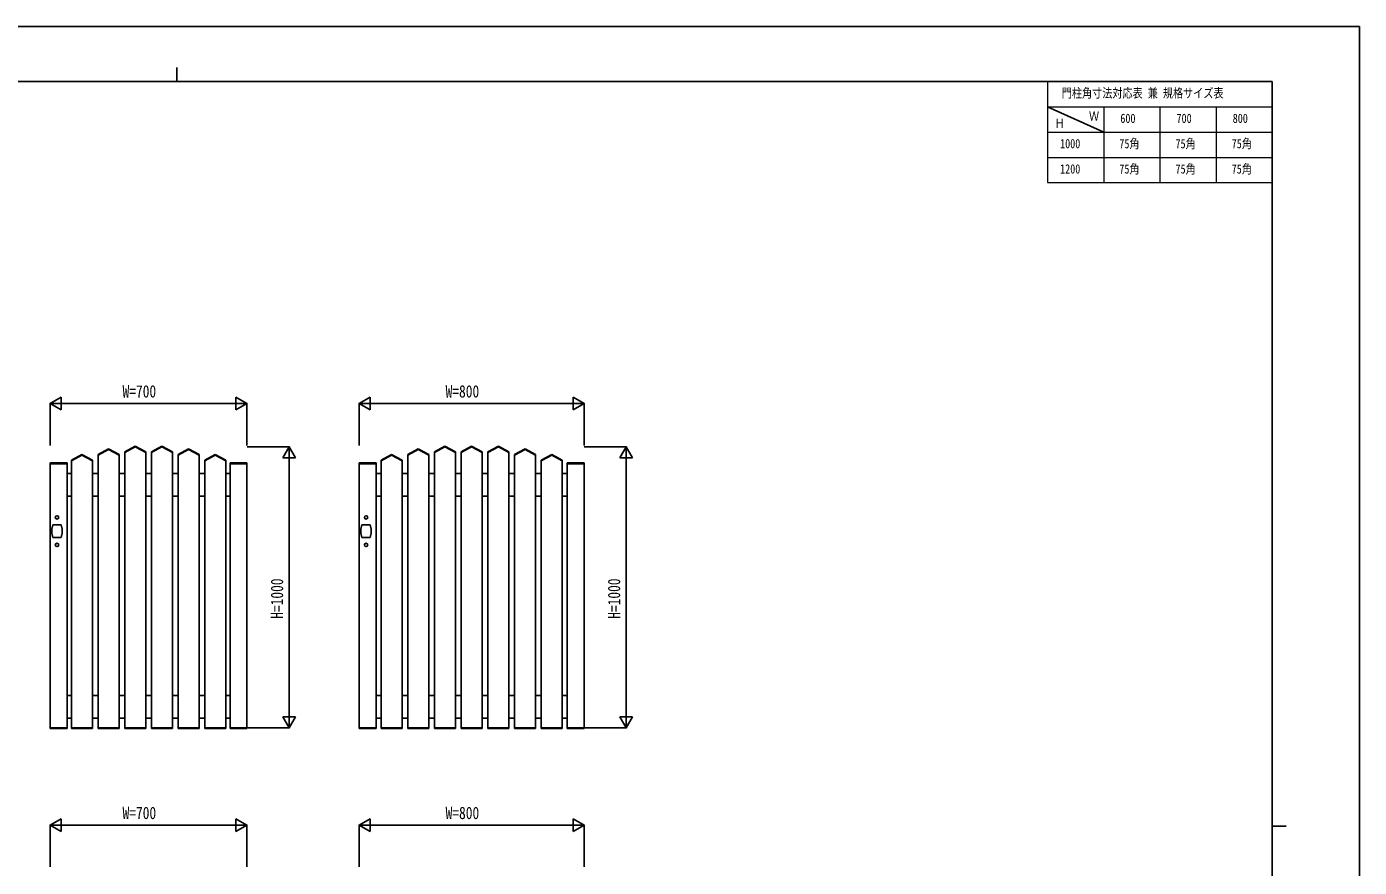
# Model space of a CAD drawing. Units: millimetres, scale not verified. Extents: x -4205 to 4205, y -2970 to 2970.
# Drawn here: x -539 to 4205, y -21 to 2970 of the extents above; entities that cross this region are included whole.
import ezdxf
from ezdxf.enums import TextEntityAlignment as Align

# ---------------------------------------------------------------- set-up
doc = ezdxf.new("R2010")
doc.units = ezdxf.units.MM
doc.header["$LTSCALE"] = 20
doc.layers.add('0-1_TABLE1', color=7, linetype='Continuous', lineweight=18)
for name, color, linetype in [('0-2_USER1', 3, 'Continuous'), ('0-3_YKK_A1', 4, 'Continuous'), ('0-4_YKK_D', 6, 'Continuous'), ('0-5_YKK_ZWAK', 7, 'Continuous')]:
    doc.layers.add(name, color=color, linetype=linetype)
doc.styles.add('ＭＳ ゴシック', font='')
doc.styles.get('ＭＳ ゴシック').set_extended_font_data('MS Gothic')

msp = doc.modelspace()

# ---------------------------------------------------------------- linework, layer by layer
at = {"layer": '0-1_TABLE1'}
for p, q in [((3095.02, 2775), (3895.02, 2775)), ((3095.02, 2775), (3095.02, 2415)), ((3895.02, 2775), (3895.02, 2415)), ((3095.02, 2685), (3895.02, 2685)), ((3295.02, 2685), (3295.02, 2415)), ((3495.02, 2685), (3495.02, 2415)), ((3695.02, 2685), (3695.02, 2415)), ((3095.02, 2595), (3895.02, 2595)), ((3095.02, 2505), (3895.02, 2505)), ((3095.02, 2415), (3895.02, 2415))]:
    msp.add_line(p, q, dxfattribs=at)
at = {"layer": '0-2_USER1'}
msp.add_line((3095.02, 2685), (3295.02, 2595), dxfattribs=at)
at = {"layer": '0-3_YKK_A1'}
for p, q in [((-189.98, 1457.3), (-152.48, 1477.3)), ((-189.98, 1455), (-152.48, 1475)), ((-114.98, 1457.3), (-152.48, 1477.3)), ((-114.98, 1455), (-152.48, 1475)), ((-94.98, 1457.3), (-57.48, 1477.3)), ((-94.98, 1455), (-57.48, 1475)), ((-19.98, 1457.3), (-57.48, 1477.3)), ((-19.98, 1455), (-57.48, 1475)), ((912.52, 1457.3), (950.02, 1477.3)), ((912.52, 1455), (950.02, 1475)), ((987.52, 1457.3), (950.02, 1477.3)), ((987.52, 1455), (950.02, 1475)), ((1007.52, 1457.3), (1045.02, 1477.3)), ((1007.52, 1455), (1045.02, 1475)), ((1082.52, 1457.3), (1045.02, 1477.3)), ((1082.52, 1455), (1045.02, 1475)), ((1102.52, 1457.3), (1140.02, 1477.3)), ((1102.52, 1455), (1140.02, 1475)), ((1177.52, 1457.3), (1140.02, 1477.3)), ((1177.52, 1455), (1140.02, 1475)), ((-379.98, 1427.3), (-342.48, 1447.3)), ((-379.98, 1425), (-342.48, 1445)), ((-379.98, 1427.3), (-379.98, 473)), ((-304.98, 1427.3), (-342.48, 1447.3)), ((-304.98, 1425), (-342.48, 1445)), ((-304.98, 1427.3), (-304.98, 473)), ((-284.98, 1447.3), (-247.48, 1467.3)), ((-284.98, 1445), (-247.48, 1465)), ((-284.98, 473), (-284.98, 1447.3)), ((-209.98, 1447.3), (-247.48, 1467.3)), ((-209.98, 1445), (-247.48, 1465)), ((-209.98, 1447.3), (-209.98, 473)), ((-189.98, 473), (-189.98, 1457.3)), ((-114.98, 1457.3), (-114.98, 473)), ((-94.98, 473), (-94.98, 1457.3)), ((-19.98, 1457.3), (-19.98, 473)), ((0.02, 1447.3), (37.52, 1467.3)), ((0.02, 1445), (37.52, 1465)), ((0.02, 473), (0.02, 1447.3)), ((75.02, 1447.3), (37.52, 1467.3)), ((75.02, 1445), (37.52, 1465)), ((75.02, 1447.3), (75.02, 473)), ((95.02, 1427.3), (132.52, 1447.3)), ((95.02, 1425), (132.52, 1445)), ((95.02, 473), (95.02, 1427.3)), ((170.02, 1427.3), (132.52, 1447.3)), ((170.02, 1425), (132.52, 1445)), ((170.02, 1427.3), (170.02, 473)), ((722.52, 1427.3), (760.02, 1447.3)), ((722.52, 1425), (760.02, 1445)), ((722.52, 1427.3), (722.52, 473)), ((797.52, 1427.3), (760.02, 1447.3)), ((797.52, 1425), (760.02, 1445)), ((797.52, 1427.3), (797.52, 473)), ((817.52, 1447.3), (855.02, 1467.3)), ((817.52, 1445), (855.02, 1465)), ((817.52, 473), (817.52, 1447.3)), ((892.52, 1447.3), (855.02, 1467.3)), ((892.52, 1445), (855.02, 1465)), ((892.52, 1447.3), (892.52, 473)), ((912.52, 473), (912.52, 1457.3)), ((987.52, 1457.3), (987.52, 473)), ((1007.52, 473), (1007.52, 1457.3)), ((1082.52, 1457.3), (1082.52, 473)), ((1102.52, 473), (1102.52, 1457.3)), ((1177.52, 1457.3), (1177.52, 473)), ((1197.52, 1447.3), (1235.02, 1467.3)), ((1197.52, 1445), (1235.02, 1465)), ((1197.52, 473), (1197.52, 1447.3)), ((1272.52, 1447.3), (1235.02, 1467.3)), ((1272.52, 1445), (1235.02, 1465)), ((1272.52, 1447.3), (1272.52, 473)), ((1292.52, 1427.3), (1330.02, 1447.3)), ((1292.52, 1425), (1330.02, 1445)), ((1292.52, 473), (1292.52, 1427.3)), ((1367.52, 1427.3), (1330.02, 1447.3)), ((1367.52, 1425), (1330.02, 1445)), ((1367.52, 1427.3), (1367.52, 473)), ((-454.98, 472.5), (-454.98, 1417.5)), ((-454.98, 1417.5), (-394.98, 1417.5)), ((-454.98, 1415), (-394.98, 1415)), ((-394.98, 472.5), (-394.98, 1417.5)), ((-379.98, 1380), (-394.98, 1380)), ((-284.98, 1380), (-304.98, 1380)), ((-189.98, 1380), (-209.98, 1380)), ((-94.98, 1380), (-114.98, 1380)), ((0.02, 1380), (-19.98, 1380)), ((95.02, 1380), (75.02, 1380)), ((185.02, 1380), (170.02, 1380)), ((185.02, 1417.5), (185.02, 472.5)), ((185.02, 1417.5), (245.02, 1417.5)), ((185.02, 1415), (245.02, 1415)), ((245.02, 472.5), (245.02, 1417.5)), ((645.02, 472.5), (645.02, 1417.5)), ((645.02, 1417.5), (705.02, 1417.5)), ((645.02, 1415), (705.02, 1415)), ((705.02, 472.5), (705.02, 1417.5)), ((722.52, 1380), (705.02, 1380)), ((817.52, 1380), (797.52, 1380)), ((912.52, 1380), (892.52, 1380)), ((1007.52, 1380), (987.52, 1380)), ((1102.52, 1380), (1082.52, 1380)), ((1197.52, 1380), (1177.52, 1380)), ((1292.52, 1380), (1272.52, 1380)), ((1385.02, 1380), (1367.52, 1380)), ((1385.02, 1417.5), (1385.02, 472.5)), ((1385.02, 1417.5), (1445.02, 1417.5)), ((1385.02, 1415), (1445.02, 1415)), ((1445.02, 472.5), (1445.02, 1417.5)), ((-379.98, 1300), (-394.98, 1300)), ((-284.98, 1300), (-304.98, 1300)), ((-189.98, 1300), (-209.98, 1300)), ((-94.98, 1300), (-114.98, 1300)), ((0.02, 1300), (-19.98, 1300)), ((95.02, 1300), (75.02, 1300)), ((185.02, 1300), (170.02, 1300)), ((722.52, 1300), (705.02, 1300)), ((817.52, 1300), (797.52, 1300)), ((912.52, 1300), (892.52, 1300)), ((1007.52, 1300), (987.52, 1300)), ((1102.52, 1300), (1082.52, 1300)), ((1197.52, 1300), (1177.52, 1300)), ((1292.52, 1300), (1272.52, 1300)), ((1385.02, 1300), (1367.52, 1300)), ((-448.99, 1182.49), (-445.99, 1197.48)), ((-416.02, 1197.48), (-445.99, 1197.48)), ((651.01, 1182.49), (654.01, 1197.48)), ((683.98, 1197.48), (654.01, 1197.48)), ((-448.99, 1182.49), (-448.99, 1167.51)), ((-448.99, 1167.51), (-445.99, 1152.52)), ((-445.99, 1152.52), (-416.02, 1152.52)), ((651.01, 1182.49), (651.01, 1167.51)), ((651.01, 1167.51), (654.01, 1152.52)), ((654.01, 1152.52), (683.98, 1152.52)), ((-379.98, 590), (-394.98, 590)), ((-284.98, 590), (-304.98, 590)), ((-189.98, 590), (-209.98, 590)), ((-94.98, 590), (-114.98, 590)), ((0.02, 590), (-19.98, 590)), ((95.02, 590), (75.02, 590)), ((185.02, 590), (170.02, 590)), ((722.52, 590), (705.02, 590)), ((817.52, 590), (797.52, 590)), ((912.52, 590), (892.52, 590)), ((1007.52, 590), (987.52, 590)), ((1102.52, 590), (1082.52, 590)), ((1197.52, 590), (1177.52, 590)), ((1292.52, 590), (1272.52, 590)), ((1385.02, 590), (1367.52, 590)), ((-394.98, 475), (-454.98, 475)), ((-394.98, 510), (-379.98, 510)), ((-379.98, 475), (-304.98, 475)), ((-304.98, 510), (-284.98, 510)), ((-284.98, 475), (-209.98, 475)), ((-209.98, 510), (-189.98, 510)), ((-189.98, 475), (-114.98, 475)), ((-114.98, 510), (-94.98, 510)), ((-94.98, 475), (-19.98, 475)), ((-19.98, 510), (0.02, 510)), ((0.02, 475), (75.02, 475)), ((75.02, 510), (95.02, 510)), ((95.02, 475), (170.02, 475)), ((170.02, 510), (185.02, 510)), ((245.02, 475), (185.02, 475)), ((705.02, 475), (645.02, 475)), ((705.02, 510), (722.52, 510)), ((722.52, 475), (797.52, 475)), ((797.52, 510), (817.52, 510)), ((817.52, 475), (892.52, 475)), ((892.52, 510), (912.52, 510)), ((912.52, 475), (987.52, 475)), ((987.52, 510), (1007.52, 510)), ((1007.52, 475), (1082.52, 475)), ((1082.52, 510), (1102.52, 510)), ((1102.52, 475), (1177.52, 475)), ((1177.52, 510), (1197.52, 510)), ((1197.52, 475), (1272.52, 475)), ((1272.52, 510), (1292.52, 510)), ((1292.52, 475), (1367.52, 475)), ((1367.52, 510), (1385.02, 510)), ((1445.02, 475), (1385.02, 475)), ((-394.98, 472.5), (-454.98, 472.5)), ((-379.98, 473), (-304.98, 473)), ((-284.98, 473), (-209.98, 473)), ((-189.98, 473), (-114.98, 473)), ((-94.98, 473), (-19.98, 473)), ((0.02, 473), (75.02, 473)), ((95.02, 473), (170.02, 473)), ((245.02, 472.5), (185.02, 472.5)), ((705.02, 472.5), (645.02, 472.5)), ((722.52, 473), (797.52, 473)), ((817.52, 473), (892.52, 473)), ((912.52, 473), (987.52, 473)), ((1007.52, 473), (1082.52, 473)), ((1102.52, 473), (1177.52, 473)), ((1197.52, 473), (1272.52, 473)), ((1292.52, 473), (1367.52, 473)), ((1445.02, 472.5), (1385.02, 472.5))]:
    msp.add_line(p, q, dxfattribs=at)
for points in [[(-416.02, 1197.48), (-413.02, 1182.49), (-413.02, 1167.51), (-416.02, 1152.52)], [(683.98, 1197.48), (686.98, 1182.49), (686.98, 1167.51), (683.98, 1152.52)]]:
    msp.add_lwpolyline(points, dxfattribs=at)
for centre in [(-431, 1223.95), (669, 1223.95), (-431, 1126.05), (669, 1126.05)]:
    msp.add_circle(centre, 5.99, dxfattribs=at)
at = {"layer": '0-4_YKK_D'}
for p, q in [((-454.98, 1629.25), (-416.01, 1651.75)), ((-454.98, 1480.25), (-454.98, 1630.25)), ((-454.98, 1629.25), (-416.01, 1606.75)), ((-454.98, 1629.25), (-377.04, 1629.25)), ((-416.01, 1606.75), (-416.01, 1651.75)), ((-409.98, 1629.25), (200.02, 1629.25)), ((245.02, 1629.25), (167.08, 1629.25)), ((245.02, 1629.25), (206.05, 1651.75)), ((206.05, 1651.75), (206.05, 1606.75)), ((245.02, 1629.25), (206.05, 1606.75)), ((245.02, 1480.25), (245.02, 1630.25)), ((645.02, 1629.25), (683.99, 1651.75)), ((645.02, 1480.25), (645.02, 1630.25)), ((645.02, 1629.25), (683.99, 1606.75)), ((645.02, 1629.25), (722.96, 1629.25)), ((683.99, 1606.75), (683.99, 1651.75)), ((690.02, 1629.25), (1400.02, 1629.25)), ((1445.02, 1629.25), (1367.08, 1629.25)), ((1445.02, 1629.25), (1406.05, 1651.75)), ((1406.05, 1651.75), (1406.05, 1606.75)), ((1445.02, 1629.25), (1406.05, 1606.75)), ((1445.02, 1480.25), (1445.02, 1630.25)), ((246.02, 1475), (396.02, 1475)), ((395.02, 1475), (372.52, 1436.03)), ((395.02, 1475), (417.52, 1436.03)), ((395.02, 1475), (395.02, 1397.06)), ((1446.02, 1475), (1596.02, 1475)), ((1595.02, 1475), (1572.52, 1436.03)), ((1595.02, 1475), (1617.52, 1436.03)), ((1595.02, 1475), (1595.02, 1397.06)), ((372.52, 1436.03), (417.52, 1436.03)), ((395.02, 1430), (395.02, 520)), ((1572.52, 1436.03), (1617.52, 1436.03)), ((1595.02, 1430), (1595.02, 520)), ((395.02, 475), (395.02, 552.94)), ((1595.02, 475), (1595.02, 552.94)), ((246.02, 475), (396.02, 475)), ((395.02, 475), (372.52, 513.97)), ((417.52, 513.97), (372.52, 513.97)), ((395.02, 475), (417.52, 513.97)), ((1446.02, 475), (1596.02, 475)), ((1595.02, 475), (1572.52, 513.97)), ((1617.52, 513.97), (1572.52, 513.97)), ((1595.02, 475), (1617.52, 513.97)), ((-454.98, 129.24), (-416.01, 151.74)), ((-416.01, 106.74), (-416.01, 151.74)), ((245.02, 129.24), (206.05, 151.74)), ((206.05, 151.74), (206.05, 106.74)), ((645.02, 129.24), (683.99, 151.74)), ((683.99, 106.74), (683.99, 151.74)), ((1445.02, 129.24), (1406.05, 151.74)), ((1406.05, 151.74), (1406.05, 106.74)), ((-454.98, -19.76), (-454.98, 130.24)), ((-454.98, 129.24), (-416.01, 106.74)), ((-454.98, 129.24), (-377.04, 129.24)), ((-409.98, 129.24), (200.02, 129.24)), ((245.02, 129.24), (167.08, 129.24)), ((245.02, 129.24), (206.05, 106.74)), ((245.02, -19.76), (245.02, 130.24)), ((645.02, -19.76), (645.02, 130.24)), ((645.02, 129.24), (683.99, 106.74)), ((645.02, 129.24), (722.96, 129.24)), ((690.02, 129.24), (1400.02, 129.24)), ((1445.02, 129.24), (1367.08, 129.24)), ((1445.02, 129.24), (1406.05, 106.74)), ((1445.02, -19.76), (1445.02, 130.24))]:
    msp.add_line(p, q, dxfattribs=at)
at = {"layer": '0-5_YKK_ZWAK'}
for p, q in [((-4.98, 2825), (-4.98, 2775)), ((3895.02, 2775), (-3904.98, 2775)), ((3895.02, 2775), (3895.02, -2525)), ((3895.02, 125), (3945.02, 125))]:
    msp.add_line(p, q, dxfattribs=at)
msp.add_lwpolyline([(-4205, -2970), (4205, -2970), (4205, 2970), (-4205, 2970)], close=True, dxfattribs=at)

# ---------------------------------------------------------------- texts
at = {"layer": '0-1_TABLE1', "style": 'ＭＳ ゴシック', "width": 0.8}
for s, p in [('門柱角寸法対応表 兼 規格サイズ表', (3145.82, 2707.5)), ('600', (3354.22, 2617.5)), ('700', (3554.22, 2617.5)), ('800', (3754.22, 2617.5)), ('1000', (3139.82, 2527.5)), ('75角', (3350.62, 2527.5)), ('75角', (3550.62, 2527.5)), ('75角', (3750.62, 2527.5)), ('1200', (3139.82, 2437.5)), ('75角', (3350.62, 2437.5)), ('75角', (3550.62, 2437.5)), ('75角', (3750.62, 2437.5))]:
    msp.add_text(s, height=32.99, dxfattribs=at).set_placement(p, align=Align.BOTTOM_LEFT)
at = {"layer": '0-2_USER1', "style": 'ＭＳ ゴシック', "width": 0.8}
for s, p in [('Ｗ', (3242.62, 2625.46)), ('Ｈ', (3120.22, 2600.06))]:
    msp.add_text(s, height=32.99, dxfattribs=at).set_placement(p, align=Align.BOTTOM_LEFT)
at = {"layer": '0-4_YKK_D', "style": 'ＭＳ ゴシック', "width": 0.8}
for s, p in [('W=700', (-197.78, 1637.25)), ('W=800', (952.22, 1637.25)), ('W=700', (-197.78, 137.24)), ('W=800', (952.22, 137.24))]:
    msp.add_text(s, height=43.99, dxfattribs=at).set_placement(p, align=Align.BOTTOM_LEFT)
for p in [(387.02, 863), (1587.02, 863)]:
    msp.add_text('H=1000', height=43.99, rotation=90, dxfattribs=at).set_placement(p, align=Align.BOTTOM_LEFT)

doc.saveas('drawing.dxf')
